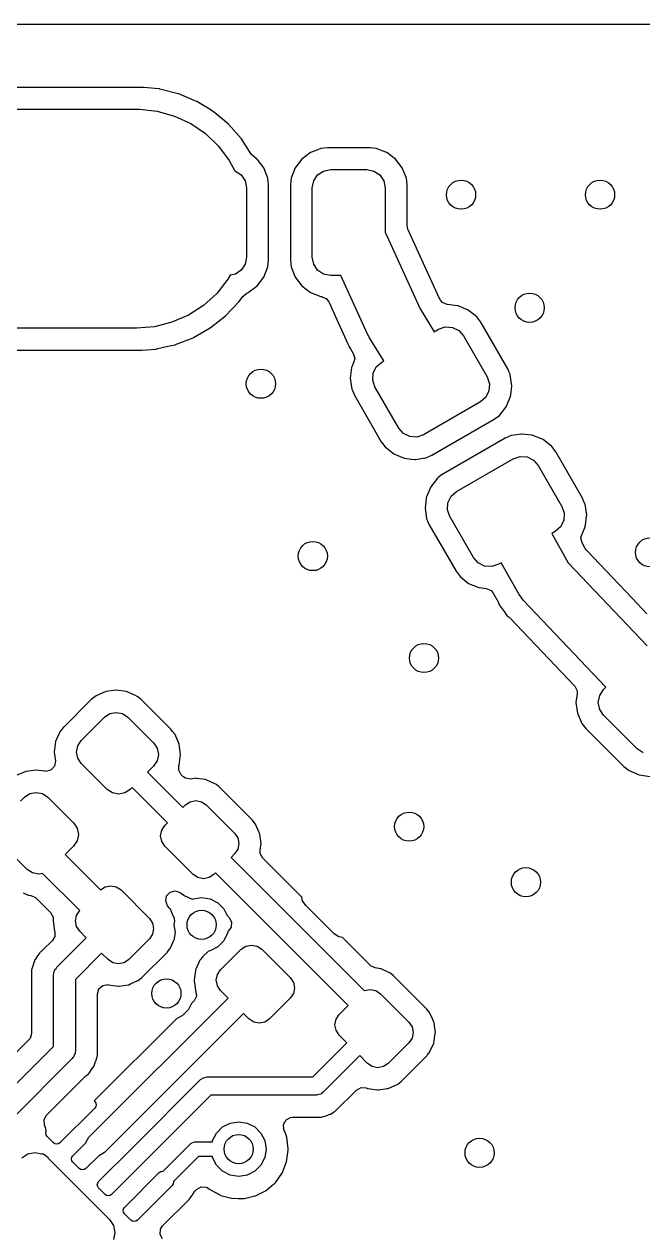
# Model space of a CAD drawing. Extents: x 4.14 to 7.68, y -5.31 to -1.77.
# Drawn here: x 4.869 to 5.203, y -2.427 to -1.773 of the extents above; entities that cross this region are included whole.
import ezdxf

# ---------------------------------------------------------------- set-up
doc = ezdxf.new("R2010")
doc.units = 0
doc.header["$MEASUREMENT"] = 0
doc.layers.add('BLACK', color=7, linetype='CONTINUOUS')

msp = doc.modelspace()

# ---------------------------------------------------------------- linework, layer by layer
at = {"layer": 'BLACK', "linetype": 'CONTINUOUS'}
for p, q in [((4.14018, -1.77301), (7.67085, -1.77301)), ((4.93355, -1.80707), (4.38804, -1.80707)), ((4.93367, -1.80708), (4.93355, -1.80707)), ((4.94211, -1.80793), (4.93367, -1.80708)), ((4.93367, -1.80708), (4.93367, -1.80708)), ((4.9423, -1.80795), (4.94211, -1.80793)), ((4.94211, -1.80793), (4.94211, -1.80793)), ((4.94247, -1.80799), (4.9423, -1.80795)), ((4.94248, -1.80799), (4.94247, -1.80799)), ((4.95233, -1.8105), (4.94248, -1.80799)), ((4.95251, -1.81054), (4.95233, -1.8105)), ((4.95233, -1.8105), (4.95233, -1.8105)), ((4.95268, -1.81061), (4.95251, -1.81054)), ((4.9614, -1.81427), (4.95268, -1.81061)), ((4.95268, -1.81061), (4.95268, -1.81061)), ((4.96222, -1.81462), (4.9614, -1.81427)), ((4.96238, -1.81471), (4.96222, -1.81462)), ((4.96873, -1.81857), (4.96238, -1.81471)), ((4.96238, -1.81471), (4.96238, -1.81471)), ((4.38583, -1.8189), (4.92995, -1.8189)), ((4.92995, -1.8189), (4.9314, -1.81892)), ((4.9314, -1.81892), (4.94102, -1.81994)), ((4.94102, -1.81994), (4.95034, -1.82253)), ((4.95034, -1.82253), (4.95912, -1.8266)), ((4.97123, -1.82008), (4.96873, -1.81857)), ((4.97933, -1.82682), (4.97123, -1.82008)), ((4.95912, -1.8266), (4.96712, -1.83206)), ((4.97945, -1.82696), (4.97933, -1.82682)), ((4.98094, -1.82862), (4.97945, -1.82696)), ((4.97945, -1.82696), (4.97945, -1.82696)), ((4.98635, -1.83468), (4.98094, -1.82862)), ((4.96712, -1.83206), (4.97411, -1.83874)), ((4.98645, -1.83483), (4.98635, -1.83468)), ((4.98959, -1.83963), (4.98645, -1.83483)), ((4.98645, -1.83483), (4.98645, -1.83483)), ((4.97411, -1.83874), (4.97992, -1.84648)), ((4.99091, -1.84164), (4.98959, -1.83963)), ((4.99195, -1.84322), (4.99091, -1.84164)), ((4.9931, -1.84446), (4.99195, -1.84322)), ((5.02382, -1.84224), (5.01909, -1.84583)), ((5.02632, -1.84125), (5.02382, -1.84224)), ((5.02904, -1.84017), (5.02632, -1.84125)), ((5.02934, -1.84005), (5.02904, -1.84017)), ((5.02904, -1.84017), (5.02904, -1.84017)), ((5.03288, -1.83963), (5.02934, -1.84005)), ((5.05593, -1.83963), (5.03288, -1.83963)), ((5.05946, -1.84005), (5.05593, -1.83963)), ((5.05976, -1.84017), (5.05946, -1.84005)), ((5.06248, -1.84125), (5.05976, -1.84017)), ((5.05976, -1.84017), (5.05976, -1.84017)), ((5.06498, -1.84224), (5.06248, -1.84125)), ((5.06971, -1.84583), (5.06498, -1.84224)), ((4.97992, -1.84648), (4.98287, -1.85214)), ((4.99464, -1.84563), (4.9931, -1.84446)), ((4.99491, -1.84583), (4.99464, -1.84563)), ((4.99464, -1.84563), (4.99464, -1.84563)), ((4.9985, -1.85056), (4.99491, -1.84583)), ((5.01909, -1.84583), (5.0155, -1.85056)), ((5.0733, -1.85056), (5.06971, -1.84583)), ((4.98287, -1.85214), (4.98321, -1.85221)), ((4.98321, -1.85221), (4.9864, -1.85434)), ((4.9864, -1.85434), (4.98853, -1.85753)), ((5.00069, -1.85608), (4.9985, -1.85056)), ((5.00111, -1.85962), (5.00069, -1.85608)), ((5.01331, -1.85608), (5.01289, -1.85962)), ((5.0155, -1.85056), (5.01331, -1.85608)), ((5.02547, -1.85753), (5.0276, -1.85434)), ((5.0276, -1.85434), (5.03079, -1.85221)), ((5.03079, -1.85221), (5.03456, -1.85146)), ((5.03456, -1.85146), (5.05424, -1.85146)), ((5.05424, -1.85146), (5.05801, -1.85221)), ((5.05801, -1.85221), (5.0612, -1.85434)), ((5.0612, -1.85434), (5.06334, -1.85753)), ((5.07549, -1.85608), (5.0733, -1.85056)), ((5.07592, -1.85962), (5.07549, -1.85608)), ((4.98853, -1.85753), (4.98928, -1.8613)), ((4.98928, -1.8613), (4.98928, -1.8987)), ((5.00111, -1.90038), (5.00111, -1.85962)), ((5.01289, -1.85962), (5.01289, -1.90038)), ((5.02472, -1.8613), (5.02547, -1.85753)), ((5.02472, -1.8987), (5.02472, -1.8613)), ((5.06334, -1.85753), (5.06409, -1.8613)), ((5.06409, -1.8613), (5.06409, -1.88522)), ((5.07592, -1.88158), (5.07592, -1.85962)), ((5.07636, -1.88364), (5.07592, -1.88158)), ((5.06409, -1.88522), (5.08292, -1.92656)), ((5.09324, -1.92069), (5.07636, -1.88364)), ((4.98928, -1.8987), (4.98853, -1.90247)), ((5.00069, -1.90392), (5.00111, -1.90038)), ((5.01289, -1.90038), (5.01331, -1.90392)), ((5.02547, -1.90247), (5.02472, -1.8987)), ((4.9804, -1.90835), (4.97914, -1.91063)), ((4.98321, -1.90779), (4.9804, -1.90835)), ((4.9864, -1.90566), (4.98321, -1.90779)), ((4.98853, -1.90247), (4.9864, -1.90566)), ((4.9985, -1.90944), (5.00069, -1.90392)), ((5.01331, -1.90392), (5.0155, -1.90944)), ((5.0276, -1.90566), (5.02547, -1.90247)), ((5.03079, -1.90779), (5.0276, -1.90566)), ((5.03456, -1.90854), (5.03079, -1.90779)), ((5.0401, -1.90854), (5.03456, -1.90854)), ((5.05467, -1.94053), (5.0401, -1.90854)), ((4.97914, -1.91063), (4.97314, -1.91823)), ((4.99018, -1.91776), (4.99491, -1.91417)), ((4.99491, -1.91417), (4.9985, -1.90944)), ((5.0155, -1.90944), (5.01909, -1.91417)), ((5.01909, -1.91417), (5.02382, -1.91776)), ((4.97314, -1.91823), (4.96598, -1.92474)), ((4.9852, -1.92269), (4.98717, -1.91985)), ((4.98717, -1.91985), (4.98942, -1.91806)), ((4.98942, -1.91806), (4.99018, -1.91776)), ((5.02382, -1.91776), (5.02934, -1.91995)), ((5.02934, -1.91995), (5.0297, -1.91999)), ((5.0297, -1.91999), (5.02973, -1.92)), ((5.02973, -1.92), (5.02997, -1.92006)), ((5.02997, -1.92006), (5.02996, -1.9201)), ((5.02996, -1.9201), (5.03227, -1.92109)), ((5.03227, -1.92109), (5.03362, -1.92286)), ((5.09354, -1.92125), (5.09324, -1.92069)), ((5.09396, -1.92193), (5.09354, -1.92125)), ((5.095, -1.92312), (5.09396, -1.92193)), ((4.96598, -1.92474), (4.95786, -1.93)), ((4.97798, -1.93036), (4.9852, -1.92269)), ((5.03362, -1.92286), (5.03376, -1.92316)), ((5.03376, -1.92316), (5.04375, -1.9451)), ((5.08292, -1.92656), (5.09055, -1.93891)), ((5.09756, -1.92424), (5.095, -1.92312)), ((5.10309, -1.92494), (5.09756, -1.92424)), ((5.10343, -1.92498), (5.10309, -1.92494)), ((5.10309, -1.92494), (5.10309, -1.92494)), ((5.1089, -1.92728), (5.10343, -1.92498)), ((5.11356, -1.93097), (5.1089, -1.92728)), ((4.94898, -1.93386), (4.9396, -1.93621)), ((4.95786, -1.93), (4.94898, -1.93386)), ((4.9697, -1.93688), (4.97798, -1.93036)), ((5.1157, -1.93382), (5.11356, -1.93097)), ((5.13017, -1.9589), (5.1157, -1.93382)), ((4.92995, -1.93701), (4.41029, -1.93701)), ((4.9396, -1.93621), (4.92995, -1.93701)), ((4.96056, -1.94211), (4.9697, -1.93688)), ((5.05522, -1.94136), (5.05467, -1.94053)), ((5.05561, -1.94228), (5.05522, -1.94136)), ((5.09055, -1.93891), (5.09285, -1.93759)), ((5.09285, -1.93759), (5.09648, -1.93635)), ((5.09648, -1.93635), (5.10032, -1.93661)), ((5.10032, -1.93661), (5.10376, -1.9383)), ((5.10376, -1.9383), (5.10629, -1.94119)), ((5.10629, -1.94119), (5.11909, -1.96335)), ((4.94064, -1.94822), (4.94684, -1.94681)), ((4.94684, -1.94681), (4.95074, -1.94593)), ((4.95074, -1.94593), (4.95091, -1.94586)), ((4.95091, -1.94586), (4.96038, -1.94218)), ((4.96038, -1.94218), (4.96056, -1.94211)), ((4.96038, -1.94218), (4.96038, -1.94218)), ((5.04375, -1.9451), (5.04376, -1.94511)), ((5.04376, -1.94511), (5.04459, -1.94696)), ((5.04459, -1.94696), (5.04467, -1.9471)), ((5.04467, -1.9471), (5.04537, -1.94823)), ((5.06327, -1.95467), (5.05561, -1.94228)), ((4.41724, -1.94884), (4.93263, -1.94884)), ((4.93263, -1.94884), (4.93272, -1.94883)), ((4.93272, -1.94883), (4.94028, -1.94827)), ((4.93272, -1.94883), (4.93272, -1.94883)), ((4.94028, -1.94827), (4.94046, -1.94826)), ((4.94028, -1.94827), (4.94028, -1.94827)), ((4.94046, -1.94826), (4.94064, -1.94822)), ((4.94064, -1.94822), (4.94064, -1.94822)), ((5.04537, -1.94823), (5.04539, -1.94825)), ((5.04539, -1.94825), (5.04687, -1.95068)), ((5.04687, -1.95068), (5.04759, -1.95338)), ((5.04759, -1.95338), (5.04721, -1.95518)), ((5.06216, -1.95531), (5.06327, -1.95467)), ((5.04595, -1.95817), (5.04521, -1.96406)), ((5.04623, -1.9575), (5.04595, -1.95817)), ((5.04721, -1.95518), (5.04623, -1.9575)), ((5.05732, -1.96511), (5.05758, -1.96128)), ((5.05758, -1.96128), (5.05927, -1.95784)), ((5.05927, -1.95784), (5.06216, -1.95531)), ((5.13034, -1.9593), (5.13017, -1.9589)), ((5.13082, -1.9604), (5.13034, -1.9593)), ((5.13145, -1.96188), (5.13082, -1.9604)), ((5.04521, -1.96406), (5.04607, -1.96993)), ((5.05856, -1.96875), (5.05732, -1.96511)), ((5.11909, -1.96335), (5.12032, -1.96699)), ((5.12032, -1.96699), (5.12007, -1.97082)), ((5.13157, -1.96217), (5.13145, -1.96188)), ((5.13145, -1.96188), (5.13145, -1.96188)), ((5.13244, -1.96805), (5.13157, -1.96217)), ((5.04607, -1.96993), (5.0462, -1.97023)), ((5.0462, -1.97023), (5.0462, -1.97023)), ((5.0462, -1.97023), (5.0464, -1.97069)), ((5.0464, -1.97069), (5.04747, -1.97321)), ((5.04747, -1.97321), (5.06195, -1.99829)), ((5.07135, -1.99091), (5.05856, -1.96875)), ((5.11837, -1.97427), (5.11548, -1.9768)), ((5.12007, -1.97082), (5.11837, -1.97427)), ((5.12939, -1.97941), (5.13169, -1.97394)), ((5.13169, -1.97394), (5.1318, -1.97307)), ((5.1318, -1.97307), (5.1324, -1.96838)), ((5.1324, -1.96838), (5.13244, -1.96805)), ((5.11548, -1.9768), (5.0848, -1.99452)), ((5.12571, -1.98406), (5.12939, -1.97941)), ((5.08926, -2.0056), (5.12286, -1.9862)), ((5.12286, -1.9862), (5.12571, -1.98406)), ((5.07389, -1.9938), (5.07135, -1.99091)), ((5.07733, -1.9955), (5.07389, -1.9938)), ((5.06195, -1.99829), (5.06409, -2.00113)), ((5.08116, -1.99575), (5.07733, -1.9955)), ((5.0848, -1.99452), (5.08116, -1.99575)), ((5.12874, -1.9964), (5.09514, -2.0158)), ((5.13202, -1.995), (5.12874, -1.9964)), ((5.13233, -1.99495), (5.13202, -1.995)), ((5.13756, -1.99418), (5.13233, -1.99495)), ((5.13233, -1.99495), (5.13233, -1.99495)), ((5.13789, -1.99413), (5.13756, -1.99418)), ((5.13962, -1.99435), (5.13789, -1.99413)), ((5.14345, -1.99483), (5.13962, -1.99435)), ((5.14378, -1.99488), (5.14345, -1.99483)), ((5.14345, -1.99483), (5.14345, -1.99483)), ((5.14926, -1.99718), (5.14378, -1.99488)), ((5.15391, -2.00087), (5.14926, -1.99718)), ((5.06409, -2.00113), (5.06874, -2.00482)), ((5.06874, -2.00482), (5.07422, -2.00712)), ((5.08567, -2.00705), (5.08598, -2.007)), ((5.08598, -2.007), (5.08926, -2.0056)), ((5.1332, -2.00748), (5.13684, -2.00625)), ((5.13684, -2.00625), (5.14067, -2.0065)), ((5.14067, -2.0065), (5.14411, -2.0082)), ((5.15605, -2.00371), (5.15391, -2.00087)), ((5.17053, -2.02879), (5.15605, -2.00371)), ((5.07422, -2.00712), (5.07455, -2.00717)), ((5.07455, -2.00717), (5.07455, -2.00717)), ((5.07455, -2.00717), (5.07832, -2.00764)), ((5.07832, -2.00764), (5.08011, -2.00787)), ((5.08011, -2.00787), (5.08044, -2.00782)), ((5.08044, -2.00782), (5.08567, -2.00705)), ((5.08567, -2.00705), (5.08567, -2.00705)), ((5.10252, -2.0252), (5.1332, -2.00748)), ((5.14411, -2.0082), (5.14665, -2.01109)), ((5.14665, -2.01109), (5.15944, -2.03325)), ((5.09229, -2.01794), (5.08861, -2.02259)), ((5.09265, -2.01767), (5.09229, -2.01794)), ((5.09502, -2.01589), (5.09265, -2.01767)), ((5.09514, -2.0158), (5.09502, -2.01589)), ((5.08861, -2.02259), (5.08631, -2.02806)), ((5.09963, -2.02773), (5.10252, -2.0252)), ((5.08595, -2.03087), (5.08556, -2.03395)), ((5.08626, -2.0284), (5.08595, -2.03087)), ((5.08631, -2.02806), (5.08626, -2.0284)), ((5.08626, -2.0284), (5.08626, -2.0284)), ((5.09768, -2.03501), (5.09793, -2.03118)), ((5.09793, -2.03118), (5.09963, -2.02773)), ((5.1711, -2.03013), (5.17053, -2.02879)), ((5.1718, -2.03177), (5.1711, -2.03013)), ((5.17193, -2.03207), (5.1718, -2.03177)), ((5.1718, -2.03177), (5.1718, -2.03177)), ((5.17279, -2.03794), (5.17193, -2.03207)), ((5.08556, -2.03395), (5.08643, -2.03983)), ((5.09891, -2.03865), (5.09768, -2.03501)), ((5.11171, -2.06081), (5.09891, -2.03865)), ((5.15944, -2.03325), (5.16068, -2.03689)), ((5.16068, -2.03689), (5.16042, -2.04072)), ((5.1721, -2.0434), (5.17275, -2.03828)), ((5.17275, -2.03828), (5.17279, -2.03794)), ((5.08643, -2.03983), (5.08655, -2.04012)), ((5.08655, -2.04012), (5.08655, -2.04012)), ((5.08655, -2.04012), (5.08715, -2.04151)), ((5.08715, -2.04151), (5.08783, -2.0431)), ((5.08783, -2.0431), (5.1023, -2.06818)), ((5.15873, -2.04416), (5.15584, -2.04669)), ((5.16042, -2.04072), (5.15873, -2.04416)), ((5.17008, -2.04852), (5.17192, -2.04414)), ((5.17192, -2.04414), (5.17205, -2.04383)), ((5.17192, -2.04414), (5.17192, -2.04414)), ((5.17205, -2.04383), (5.1721, -2.0434)), ((5.15584, -2.04669), (5.15391, -2.04781)), ((5.15391, -2.04781), (5.16276, -2.06357)), ((5.1697, -2.05015), (5.17008, -2.04852)), ((5.17033, -2.05288), (5.1697, -2.05015)), ((5.17205, -2.05594), (5.17033, -2.05288)), ((5.17278, -2.05693), (5.17205, -2.05594)), ((5.19741, -2.0828), (5.17278, -2.05693)), ((5.11424, -2.0637), (5.11171, -2.06081)), ((5.11768, -2.06539), (5.11424, -2.0637)), ((5.12152, -2.06565), (5.11768, -2.06539)), ((5.12515, -2.06441), (5.12152, -2.06565)), ((5.12663, -2.06356), (5.12515, -2.06441)), ((5.13627, -2.08072), (5.12663, -2.06356)), ((5.16276, -2.06357), (5.20548, -2.10844)), ((5.1023, -2.06818), (5.10444, -2.07103)), ((5.10444, -2.07103), (5.1091, -2.07472)), ((5.1091, -2.07472), (5.11457, -2.07702)), ((5.11457, -2.07702), (5.11738, -2.07737)), ((5.11738, -2.07737), (5.11861, -2.07753)), ((5.11861, -2.07753), (5.12117, -2.07865)), ((5.12117, -2.07865), (5.12231, -2.08002)), ((5.12231, -2.08002), (5.12497, -2.08476)), ((5.12497, -2.08476), (5.12524, -2.0853)), ((5.12524, -2.0853), (5.12575, -2.08655)), ((5.13748, -2.08225), (5.13627, -2.08072)), ((5.13859, -2.08386), (5.13748, -2.08225)), ((5.1832, -2.13072), (5.13859, -2.08386)), ((5.20532, -2.09112), (5.19741, -2.0828)), ((5.12575, -2.08655), (5.12592, -2.08679)), ((5.12592, -2.08679), (5.12592, -2.08679)), ((5.12592, -2.08679), (5.12675, -2.08792)), ((5.12675, -2.08792), (5.12676, -2.08795)), ((5.12676, -2.08795), (5.12678, -2.08797)), ((5.12678, -2.08797), (5.12682, -2.08803)), ((5.12682, -2.08803), (5.12682, -2.08803)), ((5.12682, -2.08803), (5.12719, -2.08853)), ((5.12719, -2.08853), (5.12773, -2.08927)), ((5.12773, -2.08927), (5.12877, -2.0907)), ((5.12877, -2.0907), (5.12879, -2.09072)), ((5.12879, -2.09072), (5.12881, -2.09074)), ((5.12881, -2.09074), (5.12973, -2.09199)), ((5.12973, -2.09199), (5.12996, -2.09219)), ((5.12996, -2.09219), (5.12996, -2.09219)), ((5.12996, -2.09219), (5.13089, -2.09297)), ((5.13089, -2.09297), (5.1313, -2.09335)), ((5.1313, -2.09335), (5.16633, -2.13016)), ((5.16633, -2.13016), (5.16761, -2.13264)), ((5.18193, -2.13199), (5.1832, -2.13072)), ((4.90539, -2.13744), (4.89059, -2.15224)), ((4.90806, -2.13534), (4.90539, -2.13744)), ((4.91326, -2.13309), (4.90806, -2.13534)), ((4.91888, -2.13232), (4.91326, -2.13309)), ((4.9245, -2.13309), (4.91888, -2.13232)), ((4.92685, -2.13411), (4.9245, -2.13309)), ((4.92941, -2.13521), (4.92685, -2.13411)), ((4.9297, -2.13534), (4.92941, -2.13521)), ((4.92941, -2.13521), (4.92941, -2.13521)), ((4.92995, -2.13553), (4.9297, -2.13534)), ((4.93051, -2.13597), (4.92995, -2.13553)), ((4.92995, -2.13553), (4.92995, -2.13553)), ((4.93237, -2.13744), (4.93051, -2.13597)), ((4.94856, -2.15363), (4.93237, -2.13744)), ((5.16718, -2.13774), (5.16701, -2.13895)), ((5.16766, -2.13425), (5.16718, -2.13774)), ((5.16761, -2.13264), (5.16766, -2.13425)), ((5.17905, -2.13895), (5.1798, -2.13518)), ((5.1798, -2.13518), (5.18193, -2.13199)), ((5.16701, -2.13895), (5.16782, -2.14483)), ((5.1798, -2.14271), (5.17905, -2.13895)), ((5.18193, -2.1459), (5.1798, -2.14271)), ((4.90009, -2.15947), (4.91262, -2.14694)), ((4.91262, -2.14694), (4.91549, -2.14502)), ((4.91549, -2.14502), (4.91888, -2.14434)), ((4.91888, -2.14434), (4.92227, -2.14502)), ((4.92227, -2.14502), (4.92514, -2.14694)), ((4.92514, -2.14694), (4.93906, -2.16086)), ((5.16782, -2.14483), (5.17018, -2.15028)), ((5.17018, -2.15028), (5.17237, -2.15308)), ((5.20003, -2.164), (5.18193, -2.1459)), ((4.88849, -2.15491), (4.88624, -2.16011)), ((4.8894, -2.15375), (4.88849, -2.15491)), ((4.89049, -2.15235), (4.8894, -2.15375)), ((4.89059, -2.15224), (4.89049, -2.15235)), ((4.89049, -2.15235), (4.89049, -2.15235)), ((4.94866, -2.15375), (4.94856, -2.15363)), ((4.94937, -2.15466), (4.94866, -2.15375)), ((4.94866, -2.15375), (4.94866, -2.15375)), ((4.95066, -2.1563), (4.94937, -2.15466)), ((4.95291, -2.1615), (4.95066, -2.1563)), ((5.17237, -2.15308), (5.19285, -2.17356)), ((4.88624, -2.16011), (4.88547, -2.16573)), ((4.89749, -2.16573), (4.89817, -2.16234)), ((4.89817, -2.16234), (4.90009, -2.15947)), ((4.93906, -2.16086), (4.94098, -2.16373)), ((4.94098, -2.16373), (4.94166, -2.16712)), ((4.95368, -2.16712), (4.95291, -2.1615)), ((4.88547, -2.16573), (4.88612, -2.17051)), ((4.89817, -2.16912), (4.89749, -2.16573)), ((4.90009, -2.17199), (4.89817, -2.16912)), ((4.94166, -2.16712), (4.94098, -2.17051)), ((4.95291, -2.17274), (4.95368, -2.16712)), ((5.20322, -2.16613), (5.20003, -2.164)), ((4.87011, -2.17624), (4.86491, -2.17849)), ((4.87573, -2.17547), (4.87011, -2.17624)), ((4.88054, -2.17613), (4.87573, -2.17547)), ((4.88118, -2.17617), (4.88054, -2.17613)), ((4.88387, -2.1754), (4.88118, -2.17617)), ((4.88571, -2.1733), (4.88387, -2.1754)), ((4.88613, -2.17054), (4.88571, -2.1733)), ((4.88612, -2.17051), (4.88613, -2.17054)), ((4.91401, -2.18591), (4.90009, -2.17199)), ((4.93906, -2.17338), (4.93587, -2.17658)), ((4.93587, -2.17658), (4.95492, -2.19563)), ((4.94098, -2.17051), (4.93906, -2.17338)), ((4.95268, -2.17555), (4.95275, -2.17316)), ((4.95402, -2.178), (4.95268, -2.17555)), ((4.95275, -2.17316), (4.95278, -2.17305)), ((4.95278, -2.17305), (4.95291, -2.17274)), ((5.19285, -2.17356), (5.19565, -2.17575)), ((5.19565, -2.17575), (5.19946, -2.1774)), ((4.95491, -2.17889), (4.95402, -2.178)), ((4.95636, -2.1799), (4.95491, -2.17889)), ((4.95912, -2.1803), (4.95636, -2.1799)), ((4.96188, -2.1799), (4.95912, -2.1803)), ((4.96223, -2.17995), (4.96188, -2.1799)), ((4.96712, -2.18065), (4.96223, -2.17995)), ((4.96747, -2.1807), (4.96712, -2.18065)), ((4.96712, -2.18065), (4.96712, -2.18065)), ((4.96779, -2.18085), (4.96747, -2.1807)), ((4.97186, -2.1827), (4.96779, -2.18085)), ((4.96779, -2.18085), (4.96779, -2.18085)), ((4.9726, -2.18304), (4.97186, -2.1827)), ((4.97285, -2.18323), (4.9726, -2.18304)), ((4.97433, -2.18442), (4.97285, -2.18323)), ((4.97285, -2.18323), (4.97285, -2.18323)), ((5.19946, -2.1774), (5.2002, -2.17772)), ((5.2002, -2.17772), (5.2011, -2.17811)), ((5.2011, -2.17811), (5.20699, -2.17892)), ((4.86732, -2.19223), (4.86947, -2.19009)), ((4.86947, -2.19009), (4.87234, -2.18817)), ((4.87234, -2.18817), (4.87573, -2.18749)), ((4.87573, -2.18749), (4.87912, -2.18817)), ((4.87912, -2.18817), (4.88199, -2.19009)), ((4.88199, -2.19009), (4.89591, -2.20401)), ((4.91688, -2.18783), (4.91401, -2.18591)), ((4.92027, -2.18851), (4.91688, -2.18783)), ((4.92366, -2.18783), (4.92027, -2.18851)), ((4.92653, -2.18591), (4.92366, -2.18783)), ((4.92751, -2.18493), (4.92653, -2.18591)), ((4.94657, -2.20399), (4.92751, -2.18493)), ((4.97449, -2.18456), (4.97433, -2.18442)), ((4.98595, -2.19601), (4.97449, -2.18456)), ((4.95492, -2.19563), (4.95631, -2.19424)), ((4.95631, -2.19424), (4.95887, -2.19253)), ((4.95887, -2.19253), (4.96188, -2.19194)), ((4.96188, -2.19194), (4.96489, -2.19253)), ((4.96489, -2.19253), (4.96745, -2.19424)), ((4.96745, -2.19424), (4.98276, -2.20955)), ((4.99244, -2.20251), (4.98595, -2.19601)), ((4.99396, -2.2044), (4.99244, -2.20251)), ((4.89591, -2.20401), (4.89783, -2.20688)), ((4.89783, -2.20688), (4.89851, -2.21027)), ((4.94287, -2.21095), (4.94347, -2.20793)), ((4.94347, -2.20793), (4.94518, -2.20538)), ((4.94518, -2.20538), (4.94657, -2.20399)), ((4.98276, -2.20955), (4.98447, -2.21211)), ((4.99409, -2.20468), (4.99396, -2.2044)), ((4.99594, -2.20876), (4.99409, -2.20468)), ((4.99409, -2.20468), (4.99409, -2.20468)), ((4.9963, -2.20953), (4.99594, -2.20876)), ((4.99635, -2.20988), (4.9963, -2.20953)), ((4.87086, -2.22906), (4.85694, -2.21514)), ((4.89783, -2.21366), (4.89591, -2.21653)), ((4.89851, -2.21027), (4.89783, -2.21366)), ((4.94347, -2.21396), (4.94287, -2.21095)), ((4.94518, -2.21651), (4.94347, -2.21396)), ((4.98447, -2.21211), (4.98506, -2.21512)), ((4.98506, -2.21512), (4.98447, -2.21813)), ((4.99655, -2.2113), (4.99635, -2.20988)), ((4.99635, -2.20988), (4.99635, -2.20988)), ((4.9971, -2.21512), (4.99655, -2.2113)), ((4.99658, -2.21873), (4.9971, -2.21512)), ((4.89591, -2.21653), (4.89132, -2.22112)), ((4.89132, -2.22112), (4.91038, -2.24018)), ((4.96049, -2.23182), (4.94518, -2.21651)), ((4.98276, -2.22069), (4.98088, -2.22257)), ((4.98088, -2.22257), (5.05284, -2.29453)), ((4.98447, -2.21813), (4.98276, -2.22069)), ((4.99664, -2.22049), (4.99658, -2.21873)), ((4.99798, -2.22294), (4.99664, -2.22049)), ((4.87373, -2.23098), (4.87086, -2.22906)), ((5.01909, -2.24405), (4.99798, -2.22294)), ((4.87712, -2.23166), (4.87373, -2.23098)), ((4.87918, -2.23125), (4.87712, -2.23166)), ((4.89924, -2.25131), (4.87918, -2.23125)), ((4.96304, -2.23353), (4.96049, -2.23182)), ((4.96605, -2.23413), (4.96304, -2.23353)), ((4.96907, -2.23353), (4.96605, -2.23413)), ((4.97162, -2.23182), (4.96907, -2.23353)), ((4.97253, -2.23092), (4.97162, -2.23182)), ((5.04408, -2.30247), (4.97253, -2.23092)), ((4.86866, -2.24168), (4.8715, -2.24291)), ((4.91038, -2.24018), (4.91293, -2.23847)), ((4.91038, -2.24018), (4.91038, -2.24018)), ((4.91293, -2.23847), (4.91595, -2.23787)), ((4.91595, -2.23787), (4.91896, -2.23847)), ((4.91896, -2.23847), (4.92151, -2.24018)), ((4.92151, -2.24018), (4.93682, -2.25549)), ((4.94612, -2.24332), (4.94802, -2.24128)), ((4.94802, -2.24128), (4.95073, -2.24059)), ((4.95073, -2.24059), (4.95338, -2.24148)), ((4.95338, -2.24148), (4.95366, -2.24168)), ((4.95366, -2.24168), (4.95533, -2.24303)), ((4.8715, -2.24291), (4.87184, -2.24296)), ((4.87184, -2.24296), (4.87184, -2.24296)), ((4.87184, -2.24296), (4.87287, -2.2431)), ((4.87287, -2.2431), (4.87542, -2.24424)), ((4.87542, -2.24424), (4.87571, -2.24451)), ((4.87571, -2.24451), (4.88355, -2.25235)), ((4.94562, -2.24607), (4.94612, -2.24332)), ((4.94668, -2.24866), (4.94562, -2.24607)), ((4.94773, -2.24996), (4.94668, -2.24866)), ((4.95533, -2.24303), (4.95561, -2.24316)), ((4.95561, -2.24316), (4.95561, -2.24316)), ((4.95561, -2.24316), (4.95994, -2.24513)), ((4.95994, -2.24513), (4.96003, -2.24517)), ((4.96003, -2.24517), (4.96044, -2.24496)), ((4.96044, -2.24496), (4.965, -2.24424)), ((4.965, -2.24424), (4.96956, -2.24496)), ((4.96956, -2.24496), (4.97368, -2.24706)), ((4.97368, -2.24706), (4.97694, -2.25032)), ((5.01947, -2.24596), (5.01909, -2.24405)), ((5.02118, -2.24851), (5.01947, -2.24596)), ((5.03649, -2.26382), (5.02118, -2.24851)), ((4.88355, -2.25235), (4.88488, -2.2548)), ((4.88488, -2.2548), (4.88493, -2.25618)), ((4.89694, -2.25688), (4.89753, -2.25387)), ((4.89753, -2.25387), (4.89924, -2.25131)), ((4.94803, -2.25033), (4.94773, -2.24996)), ((4.94816, -2.25061), (4.94803, -2.25033)), ((4.94974, -2.2541), (4.94816, -2.25061)), ((4.94816, -2.25061), (4.94816, -2.25061)), ((4.95036, -2.25547), (4.94974, -2.2541)), ((4.95041, -2.25582), (4.95036, -2.25547)), ((4.97694, -2.25032), (4.97876, -2.25388)), ((4.97876, -2.25388), (4.97988, -2.255)), ((4.97988, -2.255), (4.98122, -2.25745)), ((4.88495, -2.25653), (4.8849, -2.25688)), ((4.8849, -2.25688), (4.8857, -2.26247)), ((4.88493, -2.25618), (4.88495, -2.25618)), ((4.88495, -2.25618), (4.88495, -2.25653)), ((4.89753, -2.25989), (4.89694, -2.25688)), ((4.89924, -2.26245), (4.89753, -2.25989)), ((4.93682, -2.25549), (4.93853, -2.25804)), ((4.93853, -2.25804), (4.93913, -2.26105)), ((4.93913, -2.26105), (4.93853, -2.26407)), ((4.95024, -2.259), (4.95057, -2.2569)), ((4.95088, -2.26305), (4.95024, -2.259)), ((4.95057, -2.2569), (4.95041, -2.25582)), ((4.95041, -2.25582), (4.95041, -2.25582)), ((4.98102, -2.26024), (4.97953, -2.26231)), ((4.98122, -2.25745), (4.98102, -2.26024)), ((4.88451, -2.2674), (4.87941, -2.27251)), ((4.88576, -2.2653), (4.88451, -2.2674)), ((4.8857, -2.26247), (4.88577, -2.26261)), ((4.88577, -2.26261), (4.88576, -2.2653)), ((4.88682, -2.28182), (4.90272, -2.26593)), ((4.90272, -2.26593), (4.89924, -2.26245)), ((4.93682, -2.26662), (4.92569, -2.27776)), ((4.93853, -2.26407), (4.93682, -2.26662)), ((4.94818, -2.27144), (4.95022, -2.26696)), ((4.95022, -2.26696), (4.95036, -2.26664)), ((4.95022, -2.26696), (4.95022, -2.26696)), ((4.95036, -2.26664), (4.95044, -2.26613)), ((4.95044, -2.26613), (4.95088, -2.26305)), ((4.97694, -2.26768), (4.97368, -2.27094)), ((4.97904, -2.26356), (4.97694, -2.26768)), ((4.97919, -2.26263), (4.97904, -2.26356)), ((4.97933, -2.26249), (4.97919, -2.26263)), ((4.97948, -2.26237), (4.97933, -2.26249)), ((4.97949, -2.26236), (4.97948, -2.26237)), ((4.97954, -2.26232), (4.97949, -2.26236)), ((4.97953, -2.26231), (4.97954, -2.26232)), ((5.03904, -2.26553), (5.03649, -2.26382)), ((5.04095, -2.26591), (5.03904, -2.26553)), ((5.05587, -2.28082), (5.04095, -2.26591)), ((4.87771, -2.27403), (4.87661, -2.27562)), ((4.87792, -2.27372), (4.87771, -2.27403)), ((4.87771, -2.27403), (4.87771, -2.27403)), ((4.87822, -2.27349), (4.87792, -2.27372)), ((4.87897, -2.27289), (4.87822, -2.27349)), ((4.87822, -2.27349), (4.87822, -2.27349)), ((4.87941, -2.27251), (4.87897, -2.27289)), ((4.91107, -2.27428), (4.89691, -2.28845)), ((4.91455, -2.27776), (4.91107, -2.27428)), ((4.93274, -2.28744), (4.94651, -2.27367)), ((4.94651, -2.27367), (4.94665, -2.27349)), ((4.94665, -2.27349), (4.94783, -2.27202)), ((4.94783, -2.27202), (4.94803, -2.27178)), ((4.94783, -2.27202), (4.94783, -2.27202)), ((4.94803, -2.27178), (4.94818, -2.27144)), ((4.96863, -2.27319), (4.96556, -2.27626)), ((4.96956, -2.27304), (4.96863, -2.27319)), ((4.97368, -2.27094), (4.96956, -2.27304)), ((4.97524, -2.28331), (4.98638, -2.27218)), ((4.98638, -2.27218), (4.98893, -2.27047)), ((4.98893, -2.27047), (4.99195, -2.26987)), ((4.99195, -2.26987), (4.99496, -2.27047)), ((4.99496, -2.27047), (4.99751, -2.27218)), ((4.99751, -2.27218), (5.01282, -2.28749)), ((4.87389, -2.2812), (4.87338, -2.28264)), ((4.87415, -2.28046), (4.87389, -2.2812)), ((4.8742, -2.28031), (4.87415, -2.28046)), ((4.8743, -2.28), (4.8742, -2.28031)), ((4.87464, -2.2789), (4.8743, -2.28)), ((4.87478, -2.27846), (4.87464, -2.2789)), ((4.87489, -2.27811), (4.87478, -2.27846)), ((4.87478, -2.27846), (4.87478, -2.27846)), ((4.87505, -2.27788), (4.87489, -2.27811)), ((4.87515, -2.27761), (4.87505, -2.27788)), ((4.87652, -2.27575), (4.87515, -2.27761)), ((4.87661, -2.27562), (4.87652, -2.27575)), ((4.91711, -2.27947), (4.91455, -2.27776)), ((4.92012, -2.28006), (4.91711, -2.27947)), ((4.92313, -2.27947), (4.92012, -2.28006)), ((4.92569, -2.27776), (4.92313, -2.27947)), ((4.96391, -2.27844), (4.96205, -2.28253)), ((4.96404, -2.27815), (4.96391, -2.27844)), ((4.96391, -2.27844), (4.96391, -2.27844)), ((4.96423, -2.27791), (4.96404, -2.27815)), ((4.96547, -2.27637), (4.96423, -2.27791)), ((4.96556, -2.27626), (4.96547, -2.27637)), ((4.96547, -2.27637), (4.96547, -2.27637)), ((5.05613, -2.28107), (5.05587, -2.28082)), ((5.05867, -2.28223), (5.05613, -2.28107)), ((4.87326, -2.28572), (4.87317, -2.28797)), ((4.87317, -2.28797), (4.87325, -2.28825)), ((4.87328, -2.28319), (4.87326, -2.28345)), ((4.87326, -2.28345), (4.87326, -2.28553)), ((4.87326, -2.28553), (4.87326, -2.28572)), ((4.87337, -2.28292), (4.87328, -2.28319)), ((4.87338, -2.28264), (4.87337, -2.28292)), ((4.87337, -2.28292), (4.87337, -2.28292)), ((4.88509, -2.286), (4.8853, -2.28525)), ((4.88509, -2.32455), (4.88509, -2.286)), ((4.8853, -2.28447), (4.88568, -2.2838)), ((4.8853, -2.28525), (4.8853, -2.28447)), ((4.88568, -2.2838), (4.88589, -2.28305)), ((4.88589, -2.28305), (4.88644, -2.2825)), ((4.88644, -2.2825), (4.88682, -2.28182)), ((4.93085, -2.28896), (4.93274, -2.28744)), ((4.96111, -2.28744), (4.9609, -2.28888)), ((4.96165, -2.28364), (4.96111, -2.28744)), ((4.9617, -2.28329), (4.96165, -2.28364)), ((4.96165, -2.28364), (4.96165, -2.28364)), ((4.96205, -2.28253), (4.9617, -2.28329)), ((4.97294, -2.28888), (4.97353, -2.28587)), ((4.97353, -2.28587), (4.97524, -2.28331)), ((5.01282, -2.28749), (5.01453, -2.29004)), ((5.06153, -2.28264), (5.05867, -2.28223)), ((5.06185, -2.28278), (5.06153, -2.28264)), ((5.06639, -2.28484), (5.06185, -2.28278)), ((5.06185, -2.28278), (5.06185, -2.28278)), ((5.06667, -2.28497), (5.06639, -2.28484)), ((5.06691, -2.28517), (5.06667, -2.28497)), ((5.06703, -2.28526), (5.06691, -2.28517)), ((5.06691, -2.28517), (5.06691, -2.28517)), ((5.06856, -2.28649), (5.06703, -2.28526)), ((5.08651, -2.30444), (5.06856, -2.28649)), ((4.87325, -2.28825), (4.87326, -2.28857)), ((4.87326, -2.28857), (4.87326, -2.3176)), ((4.89691, -2.28845), (4.89691, -2.327)), ((4.90874, -2.29617), (4.90952, -2.29349)), ((4.90952, -2.29349), (4.91164, -2.29166)), ((4.91164, -2.29166), (4.9144, -2.29126)), ((4.9144, -2.29126), (4.91449, -2.29128)), ((4.91449, -2.29128), (4.91453, -2.2913)), ((4.91453, -2.2913), (4.92012, -2.2921)), ((4.92012, -2.2921), (4.92047, -2.29205)), ((4.92047, -2.29205), (4.92536, -2.29135)), ((4.92536, -2.29135), (4.92571, -2.2913)), ((4.92536, -2.29135), (4.92536, -2.29135)), ((4.92571, -2.2913), (4.92663, -2.29088)), ((4.92663, -2.29088), (4.93056, -2.28909)), ((4.93056, -2.28909), (4.93085, -2.28896)), ((4.93056, -2.28909), (4.93056, -2.28909)), ((4.9609, -2.28888), (4.96095, -2.28923)), ((4.96095, -2.28923), (4.96146, -2.29275)), ((4.96146, -2.29275), (4.9617, -2.29447)), ((4.9617, -2.29447), (4.96185, -2.29479)), ((4.97353, -2.29189), (4.97294, -2.28888)), ((4.97524, -2.29445), (4.97353, -2.29189)), ((4.97926, -2.29847), (4.97524, -2.29445)), ((5.01453, -2.29004), (5.01513, -2.29305)), ((5.01513, -2.29305), (5.01453, -2.29607)), ((5.05284, -2.29453), (5.05293, -2.29447)), ((5.05293, -2.29447), (5.05595, -2.29387)), ((5.05595, -2.29387), (5.05896, -2.29447)), ((5.05896, -2.29447), (5.06151, -2.29618)), ((4.90423, -2.3735), (4.97926, -2.29847)), ((4.90874, -2.32443), (4.90874, -2.29617)), ((4.96078, -2.30022), (4.95963, -2.30137)), ((4.96102, -2.29996), (4.96078, -2.30022)), ((4.96218, -2.29742), (4.96102, -2.29996)), ((4.96185, -2.29479), (4.96195, -2.29513)), ((4.96195, -2.29513), (4.96186, -2.29515)), ((4.96186, -2.29515), (4.96218, -2.29742)), ((5.01282, -2.29862), (5.00169, -2.30976)), ((5.01453, -2.29607), (5.01282, -2.29862)), ((5.06151, -2.29618), (5.07682, -2.31149)), ((4.98761, -2.30682), (4.91258, -2.38185)), ((4.95794, -2.30468), (4.95468, -2.30794)), ((4.95963, -2.30137), (4.95794, -2.30468)), ((4.99055, -2.30976), (4.98761, -2.30682)), ((5.03753, -2.30987), (5.03924, -2.30731)), ((5.03924, -2.30731), (5.04408, -2.30247)), ((5.08803, -2.30633), (5.08651, -2.30444)), ((5.08816, -2.30661), (5.08803, -2.30633)), ((5.08957, -2.30972), (5.08816, -2.30661)), ((5.08816, -2.30661), (5.08816, -2.30661)), ((4.95137, -2.30963), (4.907, -2.354)), ((4.95468, -2.30794), (4.95137, -2.30963)), ((4.99311, -2.31147), (4.99055, -2.30976)), ((4.99612, -2.31206), (4.99311, -2.31147)), ((4.99913, -2.31147), (4.99612, -2.31206)), ((5.00169, -2.30976), (4.99913, -2.31147)), ((5.03694, -2.31288), (5.03753, -2.30987)), ((5.03753, -2.31589), (5.03694, -2.31288)), ((5.07682, -2.31149), (5.07853, -2.31404)), ((5.07853, -2.31404), (5.07913, -2.31705)), ((5.09036, -2.31147), (5.08957, -2.30972)), ((5.09041, -2.31182), (5.09036, -2.31147)), ((5.09059, -2.31301), (5.09041, -2.31182)), ((5.09041, -2.31182), (5.09041, -2.31182)), ((5.09065, -2.31345), (5.09059, -2.31301)), ((5.09116, -2.31705), (5.09065, -2.31345)), ((4.87248, -2.32028), (4.87181, -2.32111)), ((4.87326, -2.3176), (4.87248, -2.32028)), ((5.03924, -2.31845), (5.03753, -2.31589)), ((5.04342, -2.32262), (5.03924, -2.31845)), ((5.07853, -2.32007), (5.07682, -2.32262)), ((5.07913, -2.31705), (5.07853, -2.32007)), ((5.09051, -2.32164), (5.09111, -2.3174)), ((5.09111, -2.3174), (5.09116, -2.31705)), ((4.85418, -2.35547), (4.88509, -2.32455)), ((4.87181, -2.32111), (4.85567, -2.33725)), ((4.89691, -2.327), (4.8967, -2.32775)), ((4.90875, -2.32475), (4.90874, -2.32443)), ((4.90874, -2.32728), (4.90881, -2.3254)), ((4.90874, -2.32747), (4.90874, -2.32728)), ((4.90883, -2.32503), (4.90875, -2.32475)), ((4.90881, -2.3254), (4.90883, -2.32503)), ((5.02496, -2.34108), (5.04342, -2.32262)), ((5.07682, -2.32262), (5.06569, -2.33376)), ((5.08803, -2.32778), (5.08928, -2.32503)), ((5.08928, -2.32503), (5.09022, -2.32296)), ((5.09022, -2.32296), (5.09036, -2.32264)), ((5.09022, -2.32296), (5.09022, -2.32296)), ((5.09036, -2.32264), (5.09051, -2.32164)), ((4.89518, -2.33118), (4.86253, -2.36382)), ((4.89556, -2.3305), (4.89518, -2.33118)), ((4.89611, -2.32995), (4.89556, -2.3305)), ((4.89632, -2.3292), (4.89611, -2.32995)), ((4.8967, -2.32853), (4.89632, -2.3292)), ((4.8967, -2.32775), (4.8967, -2.32853)), ((4.90711, -2.33489), (4.9078, -2.33269)), ((4.9078, -2.33269), (4.90785, -2.33254)), ((4.90785, -2.33254), (4.9085, -2.33071)), ((4.9085, -2.33071), (4.90862, -2.33036)), ((4.9085, -2.33071), (4.9085, -2.33071)), ((4.90862, -2.33036), (4.90863, -2.33008)), ((4.90863, -2.33008), (4.90872, -2.32981)), ((4.90863, -2.33008), (4.90863, -2.33008)), ((4.90872, -2.32981), (4.90874, -2.32955)), ((4.90874, -2.32955), (4.90874, -2.32747)), ((5.05038, -2.32958), (5.03048, -2.34948)), ((5.05455, -2.33376), (5.05038, -2.32958)), ((5.05711, -2.33547), (5.05455, -2.33376)), ((5.06569, -2.33376), (5.06313, -2.33547)), ((5.07274, -2.34344), (5.08651, -2.32967)), ((5.08651, -2.32967), (5.08676, -2.32935)), ((5.08676, -2.32935), (5.08783, -2.32802)), ((5.08783, -2.32802), (5.08803, -2.32778)), ((5.08783, -2.32802), (5.08783, -2.32802)), ((4.90259, -2.34049), (4.90303, -2.34011)), ((4.90303, -2.34011), (4.90378, -2.33951)), ((4.90378, -2.33951), (4.90408, -2.33928)), ((4.90378, -2.33951), (4.90378, -2.33951)), ((4.90408, -2.33928), (4.90429, -2.33897)), ((4.90429, -2.33897), (4.90539, -2.33738)), ((4.90429, -2.33897), (4.90429, -2.33897)), ((4.90539, -2.33738), (4.90548, -2.33725)), ((4.90548, -2.33725), (4.90685, -2.33539)), ((4.90685, -2.33539), (4.90695, -2.33512)), ((4.90695, -2.33512), (4.90711, -2.33489)), ((5.06012, -2.33606), (5.05711, -2.33547)), ((5.06313, -2.33547), (5.06012, -2.33606)), ((4.88137, -2.36171), (4.90259, -2.34049)), ((4.92824, -2.37872), (4.96444, -2.34252)), ((4.96444, -2.34252), (4.96514, -2.342)), ((4.96514, -2.342), (4.96526, -2.34186)), ((4.96526, -2.34186), (4.96537, -2.34183)), ((4.96537, -2.34183), (4.96557, -2.34168)), ((4.96557, -2.34168), (4.96676, -2.34142)), ((4.96676, -2.34142), (4.96792, -2.34108)), ((4.96792, -2.34108), (5.02496, -2.34108)), ((5.04857, -2.34812), (5.05102, -2.34678)), ((5.05102, -2.34678), (5.05381, -2.34698)), ((5.05381, -2.34698), (5.05413, -2.34711)), ((5.06603, -2.34715), (5.07056, -2.34509)), ((5.07056, -2.34509), (5.07085, -2.34496)), ((5.07056, -2.34509), (5.07056, -2.34509)), ((5.07085, -2.34496), (5.07274, -2.34344)), ((4.96996, -2.35092), (4.9352, -2.38568)), ((5.027, -2.35092), (4.96996, -2.35092)), ((5.02816, -2.35058), (5.027, -2.35092)), ((5.02935, -2.35032), (5.02816, -2.35058)), ((5.02955, -2.35017), (5.02935, -2.35032)), ((5.02966, -2.35014), (5.02955, -2.35017)), ((5.02978, -2.35), (5.02966, -2.35014)), ((5.03048, -2.34948), (5.02978, -2.35)), ((5.03697, -2.35972), (5.04857, -2.34812)), ((5.05413, -2.34711), (5.05421, -2.34715)), ((5.05421, -2.34715), (5.05421, -2.34715)), ((5.05421, -2.34715), (5.05453, -2.3473)), ((5.05453, -2.3473), (5.05488, -2.34735)), ((5.05488, -2.34735), (5.05488, -2.34735)), ((5.05488, -2.34735), (5.05977, -2.34805)), ((5.05977, -2.34805), (5.06012, -2.3481)), ((5.06012, -2.3481), (5.06047, -2.34805)), ((5.06047, -2.34805), (5.06536, -2.34735)), ((5.06536, -2.34735), (5.06571, -2.3473)), ((5.06536, -2.34735), (5.06536, -2.34735)), ((5.06571, -2.3473), (5.06603, -2.34715)), ((4.90736, -2.35784), (4.88857, -2.37663)), ((4.907, -2.354), (4.90736, -2.35436)), ((4.90736, -2.35436), (4.9079, -2.35516)), ((4.9079, -2.35704), (4.90736, -2.35784)), ((4.9079, -2.35516), (4.90808, -2.3561)), ((4.90808, -2.3561), (4.9079, -2.35704)), ((5.03613, -2.36015), (5.03697, -2.35972)), ((4.88006, -2.36404), (4.88137, -2.36171)), ((4.88019, -2.36683), (4.88006, -2.36404)), ((4.97632, -2.36806), (4.98044, -2.36596)), ((4.98044, -2.36596), (4.985, -2.36524)), ((4.985, -2.36524), (4.98956, -2.36596)), ((4.98956, -2.36596), (4.99368, -2.36806)), ((5.00924, -2.36668), (5.01057, -2.36422)), ((5.01057, -2.36422), (5.01302, -2.36287)), ((5.01302, -2.36287), (5.01409, -2.36275)), ((5.01409, -2.36275), (5.02965, -2.36275)), ((5.02965, -2.36275), (5.03055, -2.36246)), ((5.03055, -2.36246), (5.03131, -2.36228)), ((5.03131, -2.36228), (5.03224, -2.36213)), ((5.03224, -2.36213), (5.03259, -2.36195)), ((5.03259, -2.36195), (5.03308, -2.3617)), ((5.03308, -2.3617), (5.0338, -2.3614)), ((5.0338, -2.3614), (5.03433, -2.36123)), ((5.03433, -2.36123), (5.0347, -2.36111)), ((5.03433, -2.36123), (5.03433, -2.36123)), ((5.0347, -2.36111), (5.03546, -2.36056)), ((5.03546, -2.36056), (5.03613, -2.36015)), ((4.88094, -2.36902), (4.88019, -2.36683)), ((4.88089, -2.37141), (4.88108, -2.37047)), ((4.88108, -2.37235), (4.88089, -2.37141)), ((4.88094, -2.36943), (4.88094, -2.36902)), ((4.88094, -2.36948), (4.88094, -2.36943)), ((4.88095, -2.36983), (4.88094, -2.36948)), ((4.88115, -2.37036), (4.88095, -2.36983)), ((4.88108, -2.37047), (4.88115, -2.37036)), ((4.88161, -2.37315), (4.88108, -2.37235)), ((4.97096, -2.37544), (4.97306, -2.37132)), ((4.97306, -2.37132), (4.97632, -2.36806)), ((4.99368, -2.36806), (4.99694, -2.37132)), ((4.99694, -2.37132), (4.99904, -2.37544)), ((5.00945, -2.36947), (5.00924, -2.36668)), ((5.01039, -2.37195), (5.00945, -2.36947)), ((5.01102, -2.37361), (5.01039, -2.37195)), ((4.88509, -2.37663), (4.88161, -2.37315)), ((4.88589, -2.37716), (4.88509, -2.37663)), ((4.88683, -2.37735), (4.88589, -2.37716)), ((4.88777, -2.37716), (4.88683, -2.37735)), ((4.88857, -2.37663), (4.88777, -2.37716)), ((4.89553, -2.38359), (4.9027, -2.37642)), ((4.9027, -2.37615), (4.90423, -2.3735)), ((4.9027, -2.37642), (4.9027, -2.37615)), ((4.90945, -2.39751), (4.92824, -2.37872)), ((4.92824, -2.37872), (4.92824, -2.37872)), ((4.94421, -2.39198), (4.95897, -2.37722)), ((4.95897, -2.37722), (4.95926, -2.37707)), ((4.95926, -2.37707), (4.95944, -2.37681)), ((4.95944, -2.37681), (4.96032, -2.37653)), ((4.96032, -2.37653), (4.96114, -2.37611)), ((4.96114, -2.37611), (4.96146, -2.37616)), ((4.96146, -2.37616), (4.96176, -2.37606)), ((4.96176, -2.37606), (4.97086, -2.37606)), ((4.97086, -2.37606), (4.97096, -2.37544)), ((4.99904, -2.37544), (4.99976, -2.38)), ((5.01141, -2.37687), (5.01102, -2.37361)), ((5.01177, -2.37983), (5.01141, -2.37687)), ((4.86804, -2.38463), (4.87123, -2.3825)), ((4.87123, -2.3825), (4.875, -2.38175)), ((4.875, -2.38175), (4.87877, -2.3825)), ((4.87877, -2.3825), (4.87884, -2.38255)), ((4.87884, -2.38255), (4.87975, -2.38262)), ((4.87975, -2.38262), (4.88199, -2.38429)), ((4.88199, -2.38429), (4.88221, -2.38489)), ((4.88221, -2.38489), (4.91537, -2.41804)), ((4.89481, -2.38533), (4.895, -2.38439)), ((4.895, -2.38627), (4.89481, -2.38533)), ((4.895, -2.38439), (4.89553, -2.38359)), ((4.90966, -2.38338), (4.90249, -2.39055)), ((4.90994, -2.38338), (4.90966, -2.38338)), ((4.91258, -2.38185), (4.90994, -2.38338)), ((4.9352, -2.38568), (4.91641, -2.40447)), ((4.9352, -2.38568), (4.9352, -2.38568)), ((4.96339, -2.38394), (4.94978, -2.39755)), ((4.97086, -2.38394), (4.96339, -2.38394)), ((4.97096, -2.38456), (4.97086, -2.38394)), ((4.97306, -2.38868), (4.97096, -2.38456)), ((4.99904, -2.38456), (4.99694, -2.38868)), ((4.99976, -2.38), (4.99904, -2.38456)), ((5.01088, -2.38693), (5.01178, -2.38056)), ((5.01179, -2.38), (5.01177, -2.37983)), ((5.01178, -2.38056), (5.01179, -2.38)), ((4.89553, -2.38707), (4.895, -2.38627)), ((4.89901, -2.39055), (4.89553, -2.38707)), ((4.89981, -2.39108), (4.89901, -2.39055)), ((4.90075, -2.39127), (4.89981, -2.39108)), ((4.90169, -2.39108), (4.90075, -2.39127)), ((4.90249, -2.39055), (4.90169, -2.39108)), ((4.92337, -2.41143), (4.94216, -2.39264)), ((4.94216, -2.39264), (4.94296, -2.3921)), ((4.94296, -2.3921), (4.9439, -2.39192)), ((4.9439, -2.39192), (4.94421, -2.39198)), ((4.97632, -2.39194), (4.97306, -2.38868)), ((4.98044, -2.39404), (4.97632, -2.39194)), ((4.99368, -2.39194), (4.98956, -2.39404)), ((4.99694, -2.38868), (4.99368, -2.39194)), ((5.00848, -2.39291), (5.01088, -2.38693)), ((4.90873, -2.39925), (4.90892, -2.39831)), ((4.90892, -2.40019), (4.90873, -2.39925)), ((4.90892, -2.39831), (4.90945, -2.39751)), ((4.94965, -2.3988), (4.94912, -2.3996)), ((4.94984, -2.39786), (4.94965, -2.3988)), ((4.94978, -2.39755), (4.94984, -2.39786)), ((4.985, -2.39476), (4.98044, -2.39404)), ((4.98956, -2.39404), (4.985, -2.39476)), ((5.00271, -2.39985), (5.00449, -2.39833)), ((5.00449, -2.39833), (5.00472, -2.39813)), ((5.00449, -2.39833), (5.00449, -2.39833)), ((5.00472, -2.39813), (5.00497, -2.39778)), ((5.00497, -2.39778), (5.0083, -2.39315)), ((5.0083, -2.39315), (5.00848, -2.39291)), ((5.0083, -2.39315), (5.0083, -2.39315)), ((4.90945, -2.40099), (4.90892, -2.40019)), ((4.91293, -2.40447), (4.90945, -2.40099)), ((4.91373, -2.405), (4.91293, -2.40447)), ((4.91467, -2.40519), (4.91373, -2.405)), ((4.91561, -2.405), (4.91467, -2.40519)), ((4.91641, -2.40447), (4.91561, -2.405)), ((4.94912, -2.3996), (4.93033, -2.41839)), ((4.95855, -2.40686), (4.95991, -2.40504)), ((4.95991, -2.40504), (4.96014, -2.40473)), ((4.95991, -2.40504), (4.95991, -2.40504)), ((4.96014, -2.40473), (4.96026, -2.40436)), ((4.96026, -2.40436), (4.96044, -2.40402)), ((4.96044, -2.40402), (4.96052, -2.40406)), ((4.96052, -2.40406), (4.96137, -2.40269)), ((4.96137, -2.40269), (4.96233, -2.40172)), ((4.96233, -2.40172), (4.96479, -2.40038)), ((4.96479, -2.40038), (4.96757, -2.40058)), ((4.96757, -2.40058), (4.96902, -2.40146)), ((4.96902, -2.40146), (4.96902, -2.40146)), ((4.96902, -2.40146), (4.96902, -2.40147)), ((4.96902, -2.40147), (4.96918, -2.40156)), ((4.96918, -2.40156), (4.96948, -2.40184)), ((4.96948, -2.40184), (4.96974, -2.40198)), ((4.96974, -2.40198), (4.97488, -2.40477)), ((4.97488, -2.40477), (4.97488, -2.40477)), ((4.97488, -2.40477), (4.97514, -2.40491)), ((4.97514, -2.40491), (4.97543, -2.40498)), ((4.97543, -2.40498), (4.98107, -2.40647)), ((4.98809, -2.40658), (4.99378, -2.40527)), ((4.99378, -2.40527), (4.99407, -2.40521)), ((4.99407, -2.40521), (4.99983, -2.40231)), ((4.99983, -2.40231), (5.00271, -2.39985)), ((4.92265, -2.41317), (4.92284, -2.41223)), ((4.92284, -2.41223), (4.92337, -2.41143)), ((4.94396, -2.42149), (4.95844, -2.407)), ((4.95844, -2.407), (4.95855, -2.40686)), ((4.95855, -2.40686), (4.95855, -2.40686)), ((4.98107, -2.40647), (4.98107, -2.40647)), ((4.98107, -2.40647), (4.98136, -2.40654)), ((4.98136, -2.40654), (4.98464, -2.40659)), ((4.98464, -2.40659), (4.9875, -2.40664)), ((4.9875, -2.40664), (4.9875, -2.40664)), ((4.9875, -2.40664), (4.9878, -2.40664)), ((4.9878, -2.40664), (4.98809, -2.40658)), ((4.98809, -2.40658), (4.98809, -2.40658)), ((4.91537, -2.41804), (4.9175, -2.42123)), ((4.92284, -2.41411), (4.92265, -2.41317)), ((4.92337, -2.41491), (4.92284, -2.41411)), ((4.92685, -2.41839), (4.92337, -2.41491)), ((4.92765, -2.41892), (4.92685, -2.41839)), ((4.93033, -2.41839), (4.92953, -2.41892)), ((4.9175, -2.42123), (4.91825, -2.425)), ((4.91825, -2.425), (4.9175, -2.42877)), ((4.92859, -2.41911), (4.92765, -2.41892)), ((4.92953, -2.41892), (4.92859, -2.41911)), ((4.94262, -2.42605), (4.94282, -2.42327)), ((4.94282, -2.42327), (4.94396, -2.42149)), ((4.94396, -2.42851), (4.94262, -2.42605))]:
    msp.add_line(p, q, dxfattribs=at)
at = {"layer": 'BLACK'}
for centre in [(5.105, -1.865), (5.18, -1.865), (5.142, -1.926), (4.997, -1.967), (5.025, -2.06), (5.207, -2.058), (5.085, -2.115), (5.077, -2.206), (5.14, -2.236), (4.965, -2.259), (4.946, -2.296), (4.985, -2.38), (5.115, -2.382)]:
    msp.add_circle(centre, 0.00787, dxfattribs=at)

doc.saveas('drawing.dxf')
